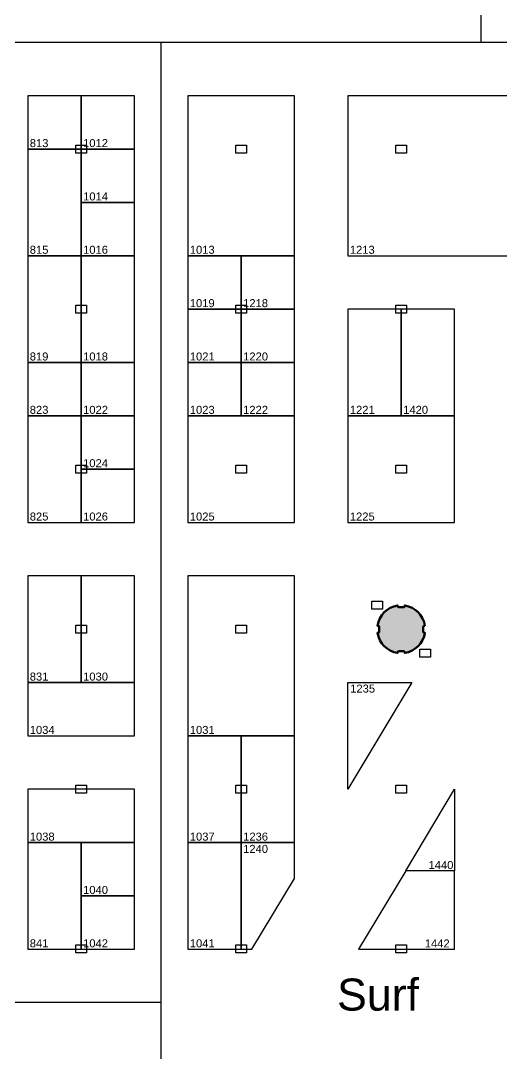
# Model space of a CAD drawing. Extents: x -2543 to 6312, y -522 to 14878.
# Drawn here: x 1064 to 2145, y 3126 to 5449 of the extents above; entities that cross this region are included whole.
import ezdxf

# ---------------------------------------------------------------- set-up
doc = ezdxf.new("R2010")
doc.units = 0
doc.header["$LTSCALE"] = 5000
for name, color, linetype in [('BoothNumber', 7, 'Continuous'), ('BoothOutLine', 7, 'Continuous'), ('DRAWINGLAYER', 7, 'Continuous'), ('show_xref', 7, 'Continuous')]:
    doc.layers.add(name, color=color, linetype=linetype)
doc.layers.add('OCCC Phase V$0$2020sc01$0$L01-west$0$S-CONC-COLS', color=7, linetype='Continuous', lineweight=50)
doc.layers.add('OCCC Phase V$0$2020sc01$0$L01-west$0$S-CONC-SHAD', color=253, linetype='Continuous', lineweight=20)
doc.styles.add('Arial&EBMS', font='Arial', dxfattribs={"height": 1})
doc.styles.add('Arial&EBMS&B', font='Arial', dxfattribs={"height": 1})

# ---------------------------------------------------------------- blocks, each defined once
blk = doc.blocks.new('OCCC Phase V$0$2020sc01$0$L01-west$0$c9')
at = {"layer": 'OCCC Phase V$0$2020sc01$0$L01-west$0$S-CONC-SHAD'}
h = blk.add_hatch(color=256, dxfattribs=at)
edge = h.paths.add_edge_path()
edge.add_arc((0, 0), 54, 8.5196, 81.4804)
edge.add_line((8, 53.4), (8, 51.4))
edge.add_line((8, 51.4), (6, 49.4))
edge.add_line((6, 49.4), (-6, 49.4))
edge.add_line((-6, 49.4), (-8, 51.4))
edge.add_line((-8, 51.4), (-8, 53.4))
edge.add_arc((0, 0), 54, 98.5196, 171.4804)
edge.add_line((-53.4, 8), (-51.4, 8))
edge.add_line((-51.4, 8), (-49.4, 6))
edge.add_line((-49.4, 6), (-49.4, -6))
edge.add_line((-49.4, -6), (-51.4, -8))
edge.add_line((-51.4, -8), (-53.4, -8))
edge.add_arc((0, 0), 54, 188.5196, 261.4804)
edge.add_line((-8, -53.4), (-8, -51.4))
edge.add_line((-8, -51.4), (-6, -49.4))
edge.add_line((-6, -49.4), (6, -49.4))
edge.add_line((6, -49.4), (8, -51.4))
edge.add_line((8, -51.4), (8, -53.4))
edge.add_arc((0, 0), 54, 278.5196, 351.4804)
edge.add_line((53.4, -8), (51.4, -8))
edge.add_line((51.4, -8), (49.4, -6))
edge.add_line((49.4, -6), (49.4, 6))
edge.add_line((49.4, 6), (51.4, 8))
edge.add_line((51.4, 8), (53.4, 8))
at = {"layer": 'OCCC Phase V$0$2020sc01$0$L01-west$0$S-CONC-COLS'}
blk.add_lwpolyline([(53.4, 8), (51.4, 8), (49.4, 6), (49.4, -6), (51.4, -8), (53.4, -8, -0.329561), (8, -53.4), (8, -51.4), (6, -49.4), (-6, -49.4), (-8, -51.4), (-8, -53.4, -0.329561), (-53.4, -8), (-51.4, -8), (-49.4, -6), (-49.4, 6), (-51.4, 8), (-53.4, 8, -0.329561), (-8, 53.4), (-8, 51.4), (-6, 49.4), (6, 49.4), (8, 51.4), (8, 53.4, -0.329561)], format="xyb", close=True, dxfattribs=at)
blk = doc.blocks.new('FACILITY_X0000198')
at = {"layer": 'show_xref', "color": 0}
for p, q in [((1188, 5151), (1188, 5169)), ((1188, 5169), (1212, 5169)), ((1212, 5169), (1212, 5151)), ((1548, 5151), (1548, 5169)), ((1548, 5169), (1572, 5169)), ((1572, 5169), (1572, 5151)), ((1908, 5151), (1908, 5169)), ((1908, 5169), (1932, 5169)), ((1932, 5169), (1932, 5151)), ((1212, 5151), (1188, 5151)), ((1212, 5151), (1212, 5151)), ((1572, 5151), (1548, 5151)), ((1572, 5151), (1572, 5151)), ((1932, 5151), (1908, 5151)), ((1932, 5151), (1932, 5151)), ((1188, 4791), (1188, 4809)), ((1188, 4809), (1212, 4809)), ((1212, 4809), (1212, 4791)), ((1548, 4791), (1548, 4809)), ((1548, 4809), (1572, 4809)), ((1572, 4809), (1572, 4791)), ((1908, 4791), (1908, 4809)), ((1908, 4809), (1932, 4809)), ((1932, 4809), (1932, 4791)), ((1212, 4791), (1188, 4791)), ((1212, 4791), (1212, 4791)), ((1572, 4791), (1548, 4791)), ((1572, 4791), (1572, 4791)), ((1932, 4791), (1908, 4791)), ((1932, 4791), (1932, 4791)), ((1188, 4431), (1188, 4449)), ((1188, 4449), (1212, 4449)), ((1212, 4449), (1212, 4431)), ((1548, 4431), (1548, 4449)), ((1548, 4449), (1572, 4449)), ((1572, 4449), (1572, 4431)), ((1908, 4431), (1908, 4449)), ((1908, 4449), (1932, 4449)), ((1932, 4449), (1932, 4431)), ((1212, 4431), (1188, 4431)), ((1212, 4431), (1212, 4431)), ((1572, 4431), (1548, 4431)), ((1572, 4431), (1572, 4431)), ((1932, 4431), (1908, 4431)), ((1932, 4431), (1932, 4431)), ((1854, 4125), (1854, 4143)), ((1854, 4143), (1878, 4143)), ((1878, 4143), (1878, 4125)), ((1878, 4125), (1854, 4125)), ((1878, 4125), (1878, 4125)), ((1188, 4071), (1188, 4089)), ((1188, 4089), (1212, 4089)), ((1212, 4089), (1212, 4071)), ((1548, 4071), (1548, 4089)), ((1548, 4089), (1572, 4089)), ((1572, 4089), (1572, 4071)), ((1212, 4071), (1188, 4071)), ((1212, 4071), (1212, 4071)), ((1572, 4071), (1548, 4071)), ((1572, 4071), (1572, 4071)), ((1962, 4017), (1962, 4035)), ((1962, 4035), (1986, 4035)), ((1986, 4035), (1986, 4017)), ((1986, 4017), (1962, 4017)), ((1986, 4017), (1986, 4017)), ((1188, 3711), (1188, 3729)), ((1188, 3729), (1212, 3729)), ((1212, 3729), (1212, 3711)), ((1548, 3711), (1548, 3729)), ((1548, 3729), (1572, 3729)), ((1572, 3729), (1572, 3711)), ((1908, 3711), (1908, 3729)), ((1908, 3729), (1932, 3729)), ((1932, 3729), (1932, 3711)), ((1212, 3711), (1188, 3711)), ((1212, 3711), (1212, 3711)), ((1572, 3711), (1548, 3711)), ((1572, 3711), (1572, 3711)), ((1932, 3711), (1908, 3711)), ((1932, 3711), (1932, 3711)), ((1188, 3352.2), (1188, 3370.2)), ((1188, 3370.2), (1212, 3370.2)), ((1212, 3370.2), (1212, 3352.2)), ((1548, 3352.2), (1548, 3370.2)), ((1548, 3370.2), (1572, 3370.2)), ((1572, 3370.2), (1572, 3352.2)), ((1908, 3352.2), (1908, 3370.2)), ((1908, 3370.2), (1932, 3370.2)), ((1932, 3370.2), (1932, 3352.2)), ((1212, 3352.2), (1188, 3352.2)), ((1212, 3352.2), (1212, 3352.2)), ((1572, 3352.2), (1548, 3352.2)), ((1572, 3352.2), (1572, 3352.2)), ((1932, 3352.2), (1908, 3352.2)), ((1932, 3352.2), (1932, 3352.2))]:
    blk.add_line(p, q, dxfattribs=at)
blk.add_blockref('OCCC Phase V$0$2020sc01$0$L01-west$0$c9', (1920, 4080), dxfattribs=at)

msp = doc.modelspace()

# ---------------------------------------------------------------- linework, layer by layer
at = {"layer": 'BoothOutLine'}
for points in [[(1080, 5280), (1080, 5160), (1200, 5160), (1200, 5280), (1080, 5280)], [(1200, 5280), (1200, 5160), (1320, 5160), (1320, 5280), (1200, 5280)], [(1440, 5280), (1440, 4920), (1680, 4920), (1680, 5280), (1440, 5280)], [(1800, 5280), (1800, 4920), (2160, 4920), (2160, 5280), (1800, 5280)], [(1080, 5160), (1080, 4920), (1200, 4920), (1200, 5160), (1080, 5160)], [(1200, 5160), (1200, 5040), (1320, 5040), (1320, 5160), (1200, 5160)], [(1200, 5040), (1200, 4920), (1320, 4920), (1320, 5040), (1200, 5040)], [(1080, 4920), (1080, 4680), (1200, 4680), (1200, 4920), (1080, 4920)], [(1200, 4920), (1200, 4680), (1320, 4680), (1320, 4920), (1200, 4920)], [(1440, 4920), (1440, 4800), (1560, 4800), (1560, 4920), (1440, 4920)], [(1560, 4920), (1560, 4800), (1680, 4800), (1680, 4920), (1560, 4920)], [(1440, 4800), (1440, 4680), (1560, 4680), (1560, 4800), (1440, 4800)], [(1560, 4800), (1560, 4680), (1680, 4680), (1680, 4800), (1560, 4800)], [(1800, 4800), (1800, 4560), (1920, 4560), (1920, 4800), (1800, 4800)], [(1920, 4800), (1920, 4560), (2040, 4560), (2040, 4800), (1920, 4800)], [(1080, 4680), (1080, 4560), (1200, 4560), (1200, 4680), (1080, 4680)], [(1200, 4680), (1200, 4560), (1320, 4560), (1320, 4680), (1200, 4680)], [(1440, 4680), (1440, 4560), (1560, 4560), (1560, 4680), (1440, 4680)], [(1560, 4680), (1560, 4560), (1680, 4560), (1680, 4680), (1560, 4680)], [(1080, 4560), (1080, 4320), (1200, 4320), (1200, 4560), (1080, 4560)], [(1200, 4560), (1200, 4440), (1320, 4440), (1320, 4560), (1200, 4560)], [(1440, 4560), (1440, 4320), (1680, 4320), (1680, 4560), (1440, 4560)], [(1800, 4560), (1800, 4320), (2040, 4320), (2040, 4560), (1800, 4560)], [(1200, 4440), (1200, 4320), (1320, 4320), (1320, 4440), (1200, 4440)], [(1080, 4200), (1080, 3960), (1200, 3960), (1200, 4200), (1080, 4200)], [(1200, 4200), (1200, 3960), (1320, 3960), (1320, 4200), (1200, 4200)], [(1440, 4200), (1440, 3840), (1680, 3840), (1680, 4200), (1440, 4200)], [(1080, 3960), (1080, 3840), (1320, 3840), (1320, 3960), (1080, 3960)], [(1800, 3960), (1944, 3960), (1800, 3720), (1800, 3960)], [(1440, 3840), (1440, 3600), (1560, 3600), (1560, 3840), (1440, 3840)], [(1560, 3840), (1560, 3600), (1680, 3600), (1680, 3840), (1560, 3840)], [(1080, 3720), (1080, 3600), (1320, 3600), (1320, 3720), (1080, 3720)], [(2040, 3720), (2040, 3536.76), (1930.08, 3536.76), (2040, 3720)], [(1080, 3600), (1080, 3360), (1200, 3360), (1200, 3600), (1080, 3600)], [(1200, 3600), (1200, 3480), (1320, 3480), (1320, 3600), (1200, 3600)], [(1440, 3600), (1440, 3360), (1560, 3360), (1560, 3600), (1440, 3600)], [(1560, 3360), (1584, 3360), (1680, 3519), (1680, 3600), (1560, 3600), (1560, 3360)], [(2040, 3360), (2040, 3536.76), (1930.08, 3536.76), (1824, 3360), (2040, 3360)], [(1200, 3480), (1200, 3360), (1320, 3360), (1320, 3480), (1200, 3480)]]:
    msp.add_lwpolyline(points, close=True, dxfattribs=at)
at = {"layer": 'DRAWINGLAYER', "color": 5, "true_color": 0x0000ff}
for p, q in [((2100, 5400), (2100, 7560)), ((6120, 5400), (-60, 5400)), ((1380, -60), (1380, 5400)), ((1380, 3240), (-120, 3240))]:
    msp.add_line(p, q, dxfattribs=at)

# ---------------------------------------------------------------- block references
msp.add_blockref('FACILITY_X0000198', (0, 0))

# ---------------------------------------------------------------- texts
at = {"layer": 'BoothNumber', "style": 'Arial&EBMS'}
for s, p in [('813', (1084.5, 5164.5)), ('1012', (1204.5, 5164.5)), ('1014', (1204.5, 5044.5)), ('815', (1084.5, 4924.5)), ('1016', (1204.5, 4924.5)), ('1013', (1444.5, 4924.5)), ('1213', (1804.5, 4924.5)), ('1019', (1444.5, 4804.5)), ('1218', (1564.5, 4804.5)), ('819', (1084.5, 4684.5)), ('1018', (1204.5, 4684.5)), ('1021', (1444.5, 4684.5)), ('1220', (1564.5, 4684.5)), ('823', (1084.5, 4564.5)), ('1022', (1204.5, 4564.5)), ('1023', (1444.5, 4564.5)), ('1222', (1564.5, 4564.5)), ('1221', (1804.5, 4564.5)), ('1420', (1924.5, 4564.5)), ('1024', (1204.5, 4444.5)), ('825', (1084.5, 4324.5)), ('1026', (1204.5, 4324.5)), ('1025', (1444.5, 4324.5)), ('1225', (1804.5, 4324.5)), ('831', (1084.5, 3964.5)), ('1030', (1204.5, 3964.5)), ('1235', (1805.300353, 3937.484099)), ('1034', (1084.5, 3844.5)), ('1031', (1444.5, 3844.5)), ('1038', (1084.5, 3604.5)), ('1037', (1444.5, 3604.5)), ('1236', (1564.5, 3604.5)), ('1240', (1564.4947, 3576.880882)), ('1440', (1981.452673, 3540.656629)), ('1040', (1204.5, 3484.5)), ('841', (1084.5, 3364.5)), ('1042', (1204.5, 3364.5)), ('1041', (1444.5, 3364.5)), ('1442', (1973.056438, 3364.121012))]:
    msp.add_text(s, height=18, dxfattribs=at).set_placement(p)
at = {"layer": 'DRAWINGLAYER', "color": 5, "true_color": 0x0000ff, "style": 'Arial&EBMS&B'}
msp.add_text('Surf', height=72, dxfattribs=at).set_placement((1775.679645, 3222.210879))

doc.saveas('drawing.dxf')
